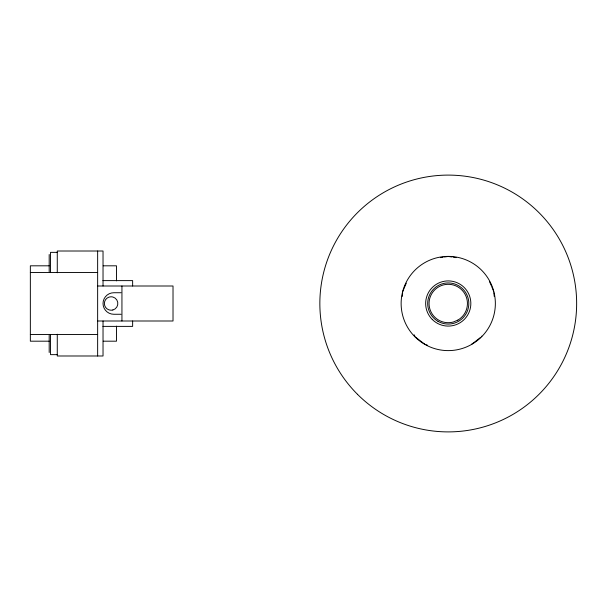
<?xml version="1.0" encoding="UTF-8"?>
<svg xmlns="http://www.w3.org/2000/svg" width="607" height="607" viewBox="0 0 607 607"><rect width="100%" height="100%" fill="white"/><g stroke="black" fill="none" stroke-linecap="round" stroke-linejoin="round"><path stroke-width="0.91" d="M402.236 296.474L402.653 292.771M402.805 291.474L403.26 290.26A25.024 1.305 -67.5 0 1 405.286 285.457L406.265 283.173M481.837 336.119L481.45 336.703M480.676 337.317L477.724 339.639A24.629 1.29 -37.5 0 1 473.597 342.811L471.533 344.29M440.371 257.634L443.11 257.193M57.27 252.353L50.54 252.353L50.54 272.444M49.281 265.813L30.35 265.813L30.35 341.187L49.281 341.187M103.236 265.813L116.483 265.813L116.483 280.889M30.35 272.543L97.644 272.543M102.917 280.616L132.637 280.616L132.637 286.003M97.644 286.003L173.018 286.003L173.018 320.997L97.644 320.997M121.036 292.733L113.797 292.733A10.767 10.767 0 0 0 103.031 303.5A10.767 10.767 0 0 0 113.797 314.267L121.036 314.267M102.917 326.384L132.637 326.384L132.637 320.997M30.35 334.457L97.644 334.457M103.236 341.187L116.483 341.187L116.483 326.111M57.27 354.647L50.54 354.647L50.54 334.556M453.391 257.193L456.123 257.634M427.647 345.3L426.137 344.746M424.961 344.29L422.904 342.811A24.629 1.29 37.5 0 1 418.777 339.639L415.818 337.317M415.044 336.703L414.141 334.783M489.561 281.716L491.215 285.457M493.696 291.474L493.233 290.26A25.024 1.305 67.5 0 0 491.716 286.641M493.848 292.771L494.257 296.474M121.939 286.003L121.939 320.997M103.031 286.003L103.031 251.01L57.27 251.01L57.27 272.763M103.031 320.997L103.031 355.99L57.27 355.99L57.27 334.237M97.644 251.01L97.644 355.99M49.19 254.508L49.19 271.739M49.19 335.261L49.19 352.492M444.362 257.004A25.851 1.351 -7.5 0 1 448.247 256.458A25.851 1.351 7.5 0 1 452.132 257.004M457.845 320.124L453.217 322.044A19.196 19.196 0 0 1 429.346 300.169A19.196 19.196 0 0 1 459.256 287.779A19.196 19.196 0 0 1 457.845 320.124M112.841 310.002L111.104 310.23A6.73 6.73 0 0 1 104.374 303.5A6.73 6.73 0 0 1 111.104 296.77L112.841 296.998A6.73 6.73 0 0 1 112.841 310.002M424.695 344.298A47.103 47.103 0 0 0 495.358 303.5A47.103 47.103 0 0 0 424.695 262.702A47.103 47.103 0 0 0 424.695 344.298M437.966 321.308A20.562 20.562 0 0 0 468.816 303.5A20.562 20.562 0 0 0 437.966 285.692A20.562 20.562 0 0 0 437.966 321.308M432.275 319.472A22.588 22.588 0 0 0 470.068 309.35A22.588 22.588 0 0 0 442.404 281.678A22.588 22.588 0 0 0 432.275 319.472M357.455 394.292A128.403 128.403 0 0 0 572.272 336.733A128.403 128.403 0 0 0 415.013 179.475A128.403 128.403 0 0 0 357.455 394.292"/></g></svg>
